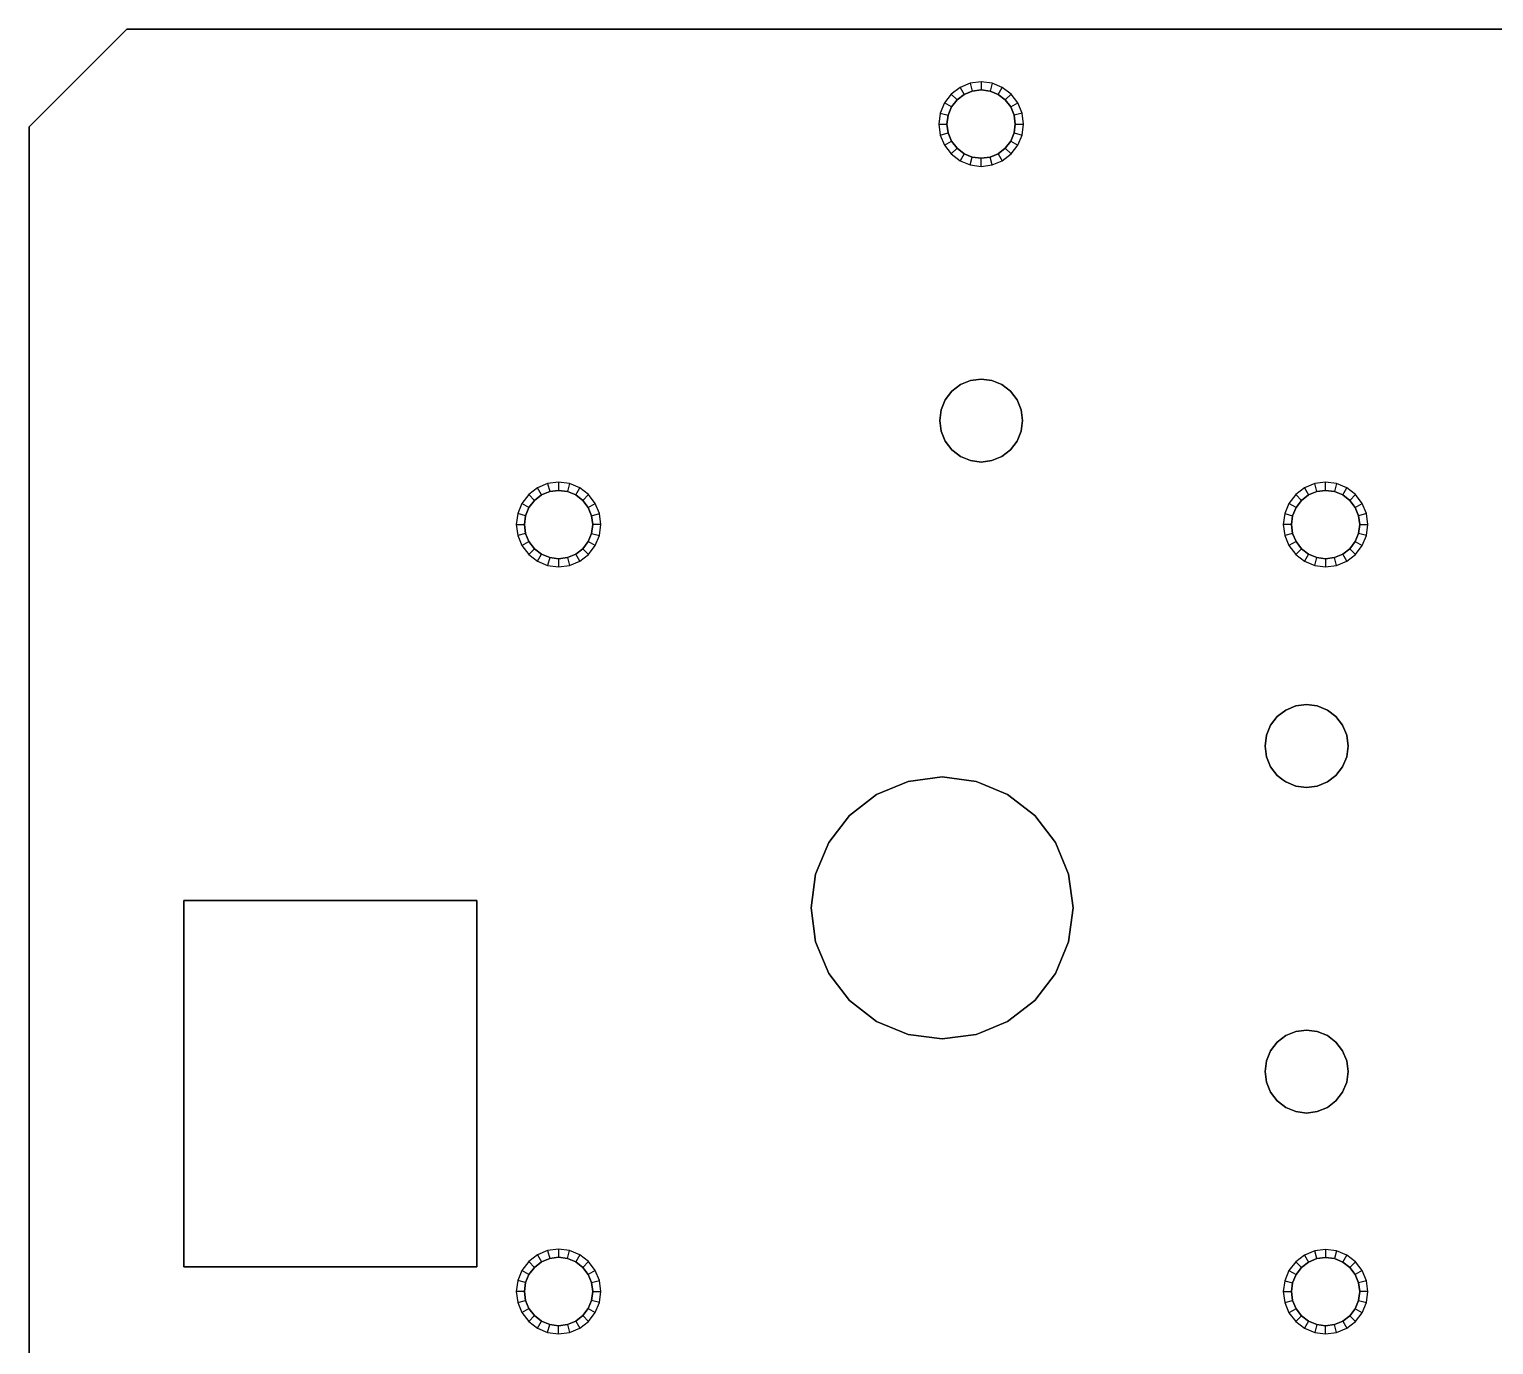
# Model space of a CAD drawing. Header units: metres. Extents: x 0 to 1120, y 0 to 254.
# Drawn here: x 687.5 to 777.5, y 173.1 to 253.9 of the extents above; entities that cross this region are included whole.
import ezdxf

# ---------------------------------------------------------------- set-up
doc = ezdxf.new("R2010")
doc.units = ezdxf.units.M

msp = doc.modelspace()

# ---------------------------------------------------------------- linework, layer by layer
at = {"layer": 'Component#3'}
for p, q in [((693.5, 253.94), (687.5, 247.94)), ((687.5, 247.94, 6), (693.5, 253.94, 6)), ((693.5, 253.94, 6), (861.5, 253.94, 6)), ((693.5, 253.94), (693.5, 253.94, 6)), ((861.5, 253.94), (693.5, 253.94)), ((744.7, 250.367, 6), (744.162, 249.953, 6)), ((745.327, 250.626, 6), (744.7, 250.367, 6)), ((744.7, 250.367, 6), (744.95, 249.934, 5.5)), ((746, 250.715, 6), (745.327, 250.626, 6)), ((745.327, 250.626, 6), (745.456, 250.143, 5.5)), ((746, 250.215, 5.5), (745.456, 250.143, 5.5)), ((745.456, 250.143), (746, 250.215)), ((746.673, 250.626, 6), (746, 250.715, 6)), ((746, 250.715, 6), (746, 250.215, 5.5)), ((746.544, 250.143, 5.5), (746, 250.215, 5.5)), ((746, 250.215, 5.5), (746, 250.215)), ((746, 250.215), (746.544, 250.143)), ((746.673, 250.626, 6), (746.544, 250.143, 5.5)), ((747.3, 250.367, 6), (746.673, 250.626, 6)), ((747.05, 249.934, 5.5), (747.3, 250.367, 6)), ((747.838, 249.953, 6), (747.3, 250.367, 6)), ((743.748, 249.415, 6), (743.489, 248.788, 6)), ((744.162, 249.953, 6), (743.748, 249.415, 6)), ((744.181, 249.165, 5.5), (743.748, 249.415, 6)), ((744.162, 249.953, 6), (744.515, 249.6, 5.5)), ((744.515, 249.6, 5.5), (744.181, 249.165, 5.5)), ((744.181, 249.165), (744.515, 249.6)), ((744.95, 249.934, 5.5), (744.515, 249.6, 5.5)), ((744.515, 249.6), (744.95, 249.934)), ((744.515, 249.6), (744.515, 249.6, 5.5)), ((745.456, 250.143, 5.5), (744.95, 249.934, 5.5)), ((744.95, 249.934), (745.456, 250.143)), ((744.95, 249.934, 5.5), (744.95, 249.934)), ((745.456, 250.143), (745.456, 250.143, 5.5)), ((746.544, 250.143), (747.05, 249.934)), ((747.05, 249.934, 5.5), (746.544, 250.143, 5.5)), ((746.544, 250.143), (746.544, 250.143, 5.5)), ((747.485, 249.6, 5.5), (747.05, 249.934, 5.5)), ((747.05, 249.934, 5.5), (747.05, 249.934)), ((747.05, 249.934), (747.485, 249.6)), ((747.838, 249.953, 6), (747.485, 249.6, 5.5)), ((747.485, 249.6), (747.819, 249.165)), ((747.819, 249.165, 5.5), (747.485, 249.6, 5.5)), ((747.485, 249.6), (747.485, 249.6, 5.5)), ((747.819, 249.165, 5.5), (748.252, 249.415, 6)), ((748.252, 249.415, 6), (747.838, 249.953, 6)), ((748.511, 248.788, 6), (748.252, 249.415, 6)), ((743.489, 248.788, 6), (743.4, 248.115, 6)), ((743.489, 248.788, 6), (743.972, 248.659, 5.5)), ((743.9, 248.115), (743.972, 248.659)), ((743.972, 248.659, 5.5), (743.9, 248.115, 5.5)), ((743.972, 248.659), (744.181, 249.165)), ((744.181, 249.165, 5.5), (743.972, 248.659, 5.5)), ((743.972, 248.659), (743.972, 248.659, 5.5)), ((744.181, 249.165, 5.5), (744.181, 249.165)), ((747.819, 249.165), (748.028, 248.659)), ((748.028, 248.659, 5.5), (747.819, 249.165, 5.5)), ((747.819, 249.165), (747.819, 249.165, 5.5)), ((748.511, 248.788, 6), (748.028, 248.659, 5.5)), ((748.028, 248.659), (748.1, 248.115)), ((748.1, 248.115, 5.5), (748.028, 248.659, 5.5)), ((748.028, 248.659, 5.5), (748.028, 248.659)), ((748.6, 248.115, 6), (748.511, 248.788, 6)), ((687.5, 247.94), (687.5, 6)), ((687.5, 6, 6), (687.5, 247.94, 6)), ((687.5, 247.94), (687.5, 247.94, 6)), ((743.4, 248.115, 6), (743.9, 248.115, 5.5)), ((743.4, 248.115, 6), (743.489, 247.442, 6)), ((743.489, 247.442, 6), (743.972, 247.571, 5.5)), ((743.9, 248.115, 5.5), (743.972, 247.571, 5.5)), ((743.9, 248.115), (743.9, 248.115, 5.5)), ((743.972, 247.571), (743.9, 248.115)), ((743.972, 247.571, 5.5), (743.972, 247.571)), ((744.181, 247.065), (743.972, 247.571)), ((743.972, 247.571, 5.5), (744.181, 247.065, 5.5)), ((748.028, 247.571), (747.819, 247.065)), ((747.819, 247.065, 5.5), (748.028, 247.571, 5.5)), ((748.028, 247.571, 5.5), (748.1, 248.115, 5.5)), ((748.1, 248.115), (748.028, 247.571)), ((748.028, 247.571, 5.5), (748.511, 247.442, 6)), ((748.028, 247.571, 5.5), (748.028, 247.571)), ((748.1, 248.115, 5.5), (748.6, 248.115, 6)), ((748.1, 248.115, 5.5), (748.1, 248.115)), ((748.511, 247.442, 6), (748.6, 248.115, 6)), ((743.489, 247.442, 6), (743.748, 246.815, 6)), ((743.748, 246.815, 6), (744.181, 247.065, 5.5)), ((743.748, 246.815, 6), (744.162, 246.277, 6)), ((744.162, 246.277, 6), (744.515, 246.63, 5.5)), ((744.515, 246.63), (744.181, 247.065)), ((744.181, 247.065, 5.5), (744.515, 246.63, 5.5)), ((744.181, 247.065, 5.5), (744.181, 247.065)), ((744.515, 246.63), (744.515, 246.63, 5.5)), ((744.515, 246.63, 5.5), (744.95, 246.296, 5.5)), ((744.95, 246.296), (744.515, 246.63)), ((747.485, 246.63), (747.05, 246.296)), ((747.05, 246.296, 5.5), (747.485, 246.63, 5.5)), ((747.819, 247.065), (747.485, 246.63)), ((747.485, 246.63, 5.5), (747.819, 247.065, 5.5)), ((747.485, 246.63), (747.485, 246.63, 5.5)), ((747.485, 246.63, 5.5), (747.838, 246.277, 6)), ((747.819, 247.065, 5.5), (748.252, 246.815, 6)), ((747.819, 247.065), (747.819, 247.065, 5.5)), ((747.838, 246.277, 6), (748.252, 246.815, 6)), ((748.252, 246.815, 6), (748.511, 247.442, 6)), ((744.162, 246.277, 6), (744.7, 245.863, 6)), ((744.95, 246.296, 5.5), (744.7, 245.863, 6)), ((744.7, 245.863, 6), (745.327, 245.604, 6)), ((744.95, 246.296, 5.5), (745.456, 246.087, 5.5)), ((745.456, 246.087), (744.95, 246.296)), ((744.95, 246.296, 5.5), (744.95, 246.296)), ((745.327, 245.604, 6), (745.456, 246.087, 5.5)), ((746, 246.015), (745.456, 246.087)), ((745.456, 246.087), (745.456, 246.087, 5.5)), ((745.456, 246.087, 5.5), (746, 246.015, 5.5)), ((746.544, 246.087), (746, 246.015)), ((746, 246.015, 5.5), (746.544, 246.087, 5.5)), ((746, 245.515, 6), (746, 246.015, 5.5)), ((746, 246.015, 5.5), (746, 246.015)), ((746.544, 246.087, 5.5), (747.05, 246.296, 5.5)), ((747.05, 246.296), (746.544, 246.087)), ((746.673, 245.604, 6), (746.544, 246.087, 5.5)), ((746.544, 246.087), (746.544, 246.087, 5.5)), ((746.673, 245.604, 6), (747.3, 245.863, 6)), ((747.05, 246.296, 5.5), (747.3, 245.863, 6)), ((747.05, 246.296, 5.5), (747.05, 246.296)), ((747.3, 245.863, 6), (747.838, 246.277, 6)), ((745.327, 245.604, 6), (746, 245.515, 6)), ((746, 245.515, 6), (746.673, 245.604, 6)), ((745.34, 232.357, 6), (744.725, 232.102, 6)), ((744.725, 232.102), (745.34, 232.357)), ((745.34, 232.357), (746, 232.444)), ((746, 232.444, 6), (745.34, 232.357, 6)), ((745.34, 232.357), (745.34, 232.357, 6)), ((746.66, 232.357, 6), (746, 232.444, 6)), ((746, 232.444), (746.66, 232.357)), ((746, 232.444, 6), (746, 232.444)), ((746.66, 232.357), (746.66, 232.357, 6)), ((746.66, 232.357), (747.275, 232.102)), ((747.275, 232.102, 6), (746.66, 232.357, 6)), ((743.791, 231.169), (744.196, 231.697)), ((744.196, 231.697, 6), (743.791, 231.169, 6)), ((744.196, 231.697), (744.725, 232.102)), ((744.725, 232.102, 6), (744.196, 231.697, 6)), ((744.196, 231.697, 6), (744.196, 231.697)), ((744.725, 232.102), (744.725, 232.102, 6)), ((747.803, 231.697, 6), (747.275, 232.102, 6)), ((747.275, 232.102), (747.275, 232.102, 6)), ((747.275, 232.102), (747.803, 231.697)), ((747.803, 231.697), (747.803, 231.697, 6)), ((748.208, 231.169, 6), (747.803, 231.697, 6)), ((747.803, 231.697), (748.208, 231.169)), ((743.536, 230.554, 6), (743.45, 229.894, 6)), ((743.45, 229.894), (743.536, 230.554)), ((743.536, 230.554), (743.791, 231.169)), ((743.791, 231.169, 6), (743.536, 230.554, 6)), ((743.536, 230.554), (743.536, 230.554, 6)), ((743.791, 231.169), (743.791, 231.169, 6)), ((748.208, 231.169), (748.463, 230.554)), ((748.463, 230.554, 6), (748.208, 231.169, 6)), ((748.208, 231.169), (748.208, 231.169, 6)), ((748.463, 230.554), (748.55, 229.894)), ((748.463, 230.554, 6), (748.463, 230.554)), ((748.55, 229.894, 6), (748.463, 230.554, 6)), ((743.45, 229.894, 6), (743.45, 229.894)), ((743.45, 229.894, 6), (743.536, 229.234, 6)), ((743.536, 229.234), (743.45, 229.894)), ((748.463, 229.234, 6), (748.55, 229.894, 6)), ((748.55, 229.894), (748.463, 229.234)), ((748.55, 229.894), (748.55, 229.894, 6)), ((743.536, 229.234), (743.536, 229.234, 6)), ((743.791, 228.619), (743.536, 229.234)), ((743.536, 229.234, 6), (743.791, 228.619, 6)), ((744.196, 228.091), (743.791, 228.619)), ((743.791, 228.619, 6), (743.791, 228.619)), ((743.791, 228.619, 6), (744.196, 228.091, 6)), ((747.803, 228.091, 6), (748.208, 228.619, 6)), ((748.208, 228.619), (747.803, 228.091)), ((748.463, 229.234), (748.208, 228.619)), ((748.208, 228.619, 6), (748.463, 229.234, 6)), ((748.208, 228.619, 6), (748.208, 228.619)), ((748.463, 229.234), (748.463, 229.234, 6)), ((744.548, 227.821), (744.196, 228.091)), ((744.196, 228.091), (744.196, 228.091, 6)), ((744.196, 228.091, 6), (744.548, 227.821, 6)), ((744.725, 227.686), (744.548, 227.821)), ((744.548, 227.821, 6), (744.725, 227.686, 6)), ((744.548, 227.821, 6), (744.548, 227.821)), ((747.803, 228.091), (747.275, 227.686)), ((747.275, 227.686, 6), (747.803, 228.091, 6)), ((747.803, 228.091), (747.803, 228.091, 6)), ((744.725, 227.686, 6), (745.34, 227.431, 6)), ((744.725, 227.686, 6), (744.725, 227.686)), ((745.34, 227.431), (744.725, 227.686)), ((745.34, 227.431, 6), (745.34, 227.431)), ((746, 227.344), (745.34, 227.431)), ((745.34, 227.431, 6), (746, 227.344, 6)), ((746.66, 227.431), (746, 227.344)), ((746, 227.344, 6), (746.66, 227.431, 6)), ((746, 227.344), (746, 227.344, 6)), ((746.66, 227.431, 6), (747.275, 227.686, 6)), ((747.275, 227.686), (746.66, 227.431)), ((746.66, 227.431), (746.66, 227.431, 6)), ((747.275, 227.686, 6), (747.275, 227.686)), ((719.357, 226.017, 6), (718.73, 225.757, 6)), ((720.03, 226.106, 6), (719.357, 226.017, 6)), ((719.357, 226.017, 6), (719.486, 225.534, 5.5)), ((720.703, 226.017, 6), (720.03, 226.106, 6)), ((720.03, 226.106, 6), (720.03, 225.606, 5.5)), ((720.703, 226.017, 6), (720.574, 225.534, 5.5)), ((721.33, 225.757, 6), (720.703, 226.017, 6)), ((766.497, 226.017, 6), (765.87, 225.757, 6)), ((767.17, 226.106, 6), (766.497, 226.017, 6)), ((766.626, 225.534, 5.5), (766.497, 226.017, 6)), ((767.17, 225.606, 5.5), (767.17, 226.106, 6)), ((767.843, 226.017, 6), (767.17, 226.106, 6)), ((767.843, 226.017, 6), (767.714, 225.534, 5.5)), ((768.47, 225.757, 6), (767.843, 226.017, 6)), ((718.192, 225.344, 6), (717.778, 224.806, 6)), ((718.73, 225.757, 6), (718.192, 225.344, 6)), ((718.192, 225.344, 6), (718.545, 224.99, 5.5)), ((718.545, 224.99), (718.98, 225.324)), ((718.98, 225.324, 5.5), (718.545, 224.99, 5.5)), ((718.98, 225.324, 5.5), (718.73, 225.757, 6)), ((718.98, 225.324), (719.486, 225.534)), ((719.486, 225.534, 5.5), (718.98, 225.324, 5.5)), ((718.98, 225.324, 5.5), (718.98, 225.324)), ((720.03, 225.606, 5.5), (719.486, 225.534, 5.5)), ((719.486, 225.534), (720.03, 225.606)), ((719.486, 225.534), (719.486, 225.534, 5.5)), ((720.03, 225.606), (720.03, 225.606, 5.5)), ((720.574, 225.534, 5.5), (720.03, 225.606, 5.5)), ((720.03, 225.606), (720.574, 225.534)), ((720.574, 225.534, 5.5), (720.574, 225.534)), ((720.574, 225.534), (721.08, 225.324)), ((721.08, 225.324, 5.5), (720.574, 225.534, 5.5)), ((721.08, 225.324, 5.5), (721.33, 225.757, 6)), ((721.515, 224.99, 5.5), (721.08, 225.324, 5.5)), ((721.08, 225.324), (721.515, 224.99)), ((721.08, 225.324), (721.08, 225.324, 5.5)), ((721.868, 225.344, 6), (721.33, 225.757, 6)), ((721.868, 225.344, 6), (721.515, 224.99, 5.5)), ((722.282, 224.806, 6), (721.868, 225.344, 6)), ((765.332, 225.344, 6), (764.918, 224.806, 6)), ((765.87, 225.757, 6), (765.332, 225.344, 6)), ((765.332, 225.344, 6), (765.685, 224.99, 5.5)), ((766.12, 225.324, 5.5), (765.685, 224.99, 5.5)), ((765.685, 224.99), (766.12, 225.324)), ((765.87, 225.757, 6), (766.12, 225.324, 5.5)), ((766.12, 225.324), (766.626, 225.534)), ((766.626, 225.534, 5.5), (766.12, 225.324, 5.5)), ((766.12, 225.324, 5.5), (766.12, 225.324)), ((767.17, 225.606, 5.5), (766.626, 225.534, 5.5)), ((766.626, 225.534), (767.17, 225.606)), ((766.626, 225.534), (766.626, 225.534, 5.5)), ((767.714, 225.534, 5.5), (767.17, 225.606, 5.5)), ((767.17, 225.606, 5.5), (767.17, 225.606)), ((767.17, 225.606), (767.714, 225.534)), ((767.714, 225.534), (768.22, 225.324)), ((768.22, 225.324, 5.5), (767.714, 225.534, 5.5)), ((767.714, 225.534), (767.714, 225.534, 5.5)), ((768.22, 225.324, 5.5), (768.47, 225.757, 6)), ((768.655, 224.99, 5.5), (768.22, 225.324, 5.5)), ((768.22, 225.324), (768.655, 224.99)), ((768.22, 225.324, 5.5), (768.22, 225.324)), ((769.008, 225.344, 6), (768.47, 225.757, 6)), ((769.008, 225.344, 6), (768.655, 224.99, 5.5)), ((769.422, 224.806, 6), (769.008, 225.344, 6)), ((717.519, 224.178, 6), (717.43, 223.506, 6)), ((717.778, 224.806, 6), (717.519, 224.178, 6)), ((718.002, 224.049, 5.5), (717.519, 224.178, 6)), ((718.211, 224.556, 5.5), (717.778, 224.806, 6)), ((718.211, 224.556, 5.5), (718.002, 224.049, 5.5)), ((718.002, 224.049), (718.211, 224.556)), ((718.211, 224.556), (718.545, 224.99)), ((718.545, 224.99, 5.5), (718.211, 224.556, 5.5)), ((718.211, 224.556), (718.211, 224.556, 5.5)), ((718.545, 224.99), (718.545, 224.99, 5.5)), ((721.849, 224.556, 5.5), (721.515, 224.99, 5.5)), ((721.515, 224.99), (721.849, 224.556)), ((721.515, 224.99, 5.5), (721.515, 224.99)), ((721.849, 224.556, 5.5), (722.282, 224.806, 6)), ((721.849, 224.556), (721.849, 224.556, 5.5)), ((721.849, 224.556), (722.058, 224.049)), ((722.058, 224.049, 5.5), (721.849, 224.556, 5.5)), ((722.058, 224.049, 5.5), (722.541, 224.178, 6)), ((722.541, 224.178, 6), (722.282, 224.806, 6)), ((722.63, 223.506, 6), (722.541, 224.178, 6)), ((764.659, 224.178, 6), (764.57, 223.506, 6)), ((764.918, 224.806, 6), (764.659, 224.178, 6)), ((764.659, 224.178, 6), (765.142, 224.049, 5.5)), ((765.351, 224.556, 5.5), (764.918, 224.806, 6)), ((765.351, 224.556, 5.5), (765.142, 224.049, 5.5)), ((765.142, 224.049), (765.351, 224.556)), ((765.685, 224.99, 5.5), (765.351, 224.556, 5.5)), ((765.351, 224.556), (765.685, 224.99)), ((765.351, 224.556), (765.351, 224.556, 5.5)), ((765.685, 224.99), (765.685, 224.99, 5.5)), ((768.989, 224.556, 5.5), (768.655, 224.99, 5.5)), ((768.655, 224.99), (768.989, 224.556)), ((768.655, 224.99, 5.5), (768.655, 224.99)), ((768.989, 224.556, 5.5), (769.422, 224.806, 6)), ((768.989, 224.556), (768.989, 224.556, 5.5)), ((769.198, 224.049, 5.5), (768.989, 224.556, 5.5)), ((768.989, 224.556), (769.198, 224.049)), ((769.681, 224.178, 6), (769.198, 224.049, 5.5)), ((769.681, 224.178, 6), (769.422, 224.806, 6)), ((769.77, 223.506, 6), (769.681, 224.178, 6)), ((717.43, 223.506, 6), (717.93, 223.506, 5.5)), ((717.43, 223.506, 6), (717.519, 222.833, 6)), ((717.93, 223.506), (718.002, 224.049)), ((718.002, 224.049, 5.5), (717.93, 223.506, 5.5)), ((718.002, 222.962), (717.93, 223.506)), ((717.93, 223.506, 5.5), (718.002, 222.962, 5.5)), ((717.93, 223.506, 5.5), (717.93, 223.506)), ((718.002, 224.049, 5.5), (718.002, 224.049)), ((722.13, 223.506, 5.5), (722.058, 224.049, 5.5)), ((722.058, 224.049, 5.5), (722.058, 224.049)), ((722.058, 224.049), (722.13, 223.506)), ((722.058, 222.962, 5.5), (722.13, 223.506, 5.5)), ((722.13, 223.506), (722.058, 222.962)), ((722.63, 223.506, 6), (722.13, 223.506, 5.5)), ((722.13, 223.506), (722.13, 223.506, 5.5)), ((722.541, 222.833, 6), (722.63, 223.506, 6)), ((764.57, 223.506, 6), (764.659, 222.833, 6)), ((765.07, 223.506, 5.5), (764.57, 223.506, 6)), ((765.07, 223.506), (765.142, 224.049)), ((765.142, 224.049, 5.5), (765.07, 223.506, 5.5)), ((765.07, 223.506, 5.5), (765.142, 222.962, 5.5)), ((765.07, 223.506), (765.07, 223.506, 5.5)), ((765.142, 222.962), (765.07, 223.506)), ((765.142, 224.049, 5.5), (765.142, 224.049)), ((769.198, 224.049), (769.27, 223.506)), ((769.27, 223.506, 5.5), (769.198, 224.049, 5.5)), ((769.198, 224.049), (769.198, 224.049, 5.5)), ((769.27, 223.506), (769.198, 222.962)), ((769.198, 222.962, 5.5), (769.27, 223.506, 5.5)), ((769.27, 223.506), (769.27, 223.506, 5.5)), ((769.27, 223.506, 5.5), (769.77, 223.506, 6)), ((769.681, 222.833, 6), (769.77, 223.506, 6)), ((718.002, 222.962, 5.5), (717.519, 222.833, 6)), ((717.519, 222.833, 6), (717.778, 222.206, 6)), ((717.778, 222.206, 6), (718.211, 222.456, 5.5)), ((718.002, 222.962, 5.5), (718.002, 222.962)), ((718.002, 222.962, 5.5), (718.211, 222.456, 5.5)), ((718.211, 222.456), (718.002, 222.962)), ((718.545, 222.021), (718.211, 222.456)), ((718.211, 222.456, 5.5), (718.545, 222.021, 5.5)), ((718.211, 222.456), (718.211, 222.456, 5.5)), ((721.515, 222.021, 5.5), (721.849, 222.456, 5.5)), ((721.849, 222.456), (721.515, 222.021)), ((721.849, 222.456, 5.5), (722.058, 222.962, 5.5)), ((722.058, 222.962), (721.849, 222.456)), ((722.282, 222.206, 6), (721.849, 222.456, 5.5)), ((721.849, 222.456, 5.5), (721.849, 222.456)), ((722.058, 222.962, 5.5), (722.541, 222.833, 6)), ((722.058, 222.962, 5.5), (722.058, 222.962)), ((722.282, 222.206, 6), (722.541, 222.833, 6)), ((765.142, 222.962, 5.5), (764.659, 222.833, 6)), ((764.659, 222.833, 6), (764.918, 222.206, 6)), ((765.351, 222.456, 5.5), (764.918, 222.206, 6)), ((765.142, 222.962, 5.5), (765.142, 222.962)), ((765.351, 222.456), (765.142, 222.962)), ((765.142, 222.962, 5.5), (765.351, 222.456, 5.5)), ((765.351, 222.456, 5.5), (765.685, 222.021, 5.5)), ((765.685, 222.021), (765.351, 222.456)), ((765.351, 222.456), (765.351, 222.456, 5.5)), ((768.989, 222.456), (768.655, 222.021)), ((768.655, 222.021, 5.5), (768.989, 222.456, 5.5)), ((769.198, 222.962), (768.989, 222.456)), ((768.989, 222.456, 5.5), (769.198, 222.962, 5.5)), ((768.989, 222.456, 5.5), (768.989, 222.456)), ((768.989, 222.456, 5.5), (769.422, 222.206, 6)), ((769.198, 222.962), (769.198, 222.962, 5.5)), ((769.681, 222.833, 6), (769.198, 222.962, 5.5)), ((769.422, 222.206, 6), (769.681, 222.833, 6)), ((717.778, 222.206, 6), (718.192, 221.667, 6)), ((718.192, 221.667, 6), (718.545, 222.021, 5.5)), ((718.192, 221.667, 6), (718.73, 221.254, 6)), ((718.545, 222.021, 5.5), (718.545, 222.021)), ((718.545, 222.021, 5.5), (718.98, 221.687, 5.5)), ((718.98, 221.687), (718.545, 222.021)), ((718.73, 221.254, 6), (718.98, 221.687, 5.5)), ((718.98, 221.687, 5.5), (719.486, 221.477, 5.5)), ((719.486, 221.477), (718.98, 221.687)), ((718.98, 221.687, 5.5), (718.98, 221.687)), ((719.486, 221.477, 5.5), (719.357, 220.994, 6)), ((719.486, 221.477, 5.5), (720.03, 221.406, 5.5)), ((719.486, 221.477), (719.486, 221.477, 5.5)), ((720.03, 221.406), (719.486, 221.477)), ((720.03, 221.406, 5.5), (720.574, 221.477, 5.5)), ((720.574, 221.477), (720.03, 221.406)), ((720.03, 221.406, 5.5), (720.03, 220.906, 6)), ((720.03, 221.406), (720.03, 221.406, 5.5)), ((720.574, 221.477, 5.5), (721.08, 221.687, 5.5)), ((721.08, 221.687), (720.574, 221.477)), ((720.574, 221.477, 5.5), (720.703, 220.994, 6)), ((720.574, 221.477), (720.574, 221.477, 5.5)), ((721.515, 222.021), (721.08, 221.687)), ((721.08, 221.687, 5.5), (721.515, 222.021, 5.5)), ((721.33, 221.254, 6), (721.08, 221.687, 5.5)), ((721.08, 221.687, 5.5), (721.08, 221.687)), ((721.33, 221.254, 6), (721.868, 221.667, 6)), ((721.515, 222.021, 5.5), (721.868, 221.667, 6)), ((721.515, 222.021, 5.5), (721.515, 222.021)), ((721.868, 221.667, 6), (722.282, 222.206, 6)), ((764.918, 222.206, 6), (765.332, 221.667, 6)), ((765.332, 221.667, 6), (765.685, 222.021, 5.5)), ((765.332, 221.667, 6), (765.87, 221.254, 6)), ((765.685, 222.021), (765.685, 222.021, 5.5)), ((765.685, 222.021, 5.5), (766.12, 221.687, 5.5)), ((766.12, 221.687), (765.685, 222.021)), ((766.12, 221.687, 5.5), (765.87, 221.254, 6)), ((766.12, 221.687), (766.12, 221.687, 5.5)), ((766.12, 221.687, 5.5), (766.626, 221.477, 5.5)), ((766.626, 221.477), (766.12, 221.687)), ((766.497, 220.994, 6), (766.626, 221.477, 5.5)), ((767.17, 221.406), (766.626, 221.477)), ((766.626, 221.477, 5.5), (767.17, 221.406, 5.5)), ((766.626, 221.477, 5.5), (766.626, 221.477)), ((767.17, 221.406, 5.5), (767.714, 221.477, 5.5)), ((767.714, 221.477), (767.17, 221.406)), ((767.17, 221.406, 5.5), (767.17, 220.906, 6)), ((767.17, 221.406), (767.17, 221.406, 5.5)), ((768.22, 221.687), (767.714, 221.477)), ((767.714, 221.477, 5.5), (768.22, 221.687, 5.5)), ((767.843, 220.994, 6), (767.714, 221.477, 5.5)), ((767.714, 221.477, 5.5), (767.714, 221.477)), ((768.22, 221.687, 5.5), (768.655, 222.021, 5.5)), ((768.655, 222.021), (768.22, 221.687)), ((768.47, 221.254, 6), (768.22, 221.687, 5.5)), ((768.22, 221.687), (768.22, 221.687, 5.5)), ((768.47, 221.254, 6), (769.008, 221.667, 6)), ((768.655, 222.021, 5.5), (769.008, 221.667, 6)), ((768.655, 222.021, 5.5), (768.655, 222.021)), ((769.008, 221.667, 6), (769.422, 222.206, 6)), ((718.73, 221.254, 6), (719.357, 220.994, 6)), ((719.357, 220.994, 6), (720.03, 220.906, 6)), ((720.03, 220.906, 6), (720.703, 220.994, 6)), ((720.703, 220.994, 6), (721.33, 221.254, 6)), ((765.87, 221.254, 6), (766.497, 220.994, 6)), ((766.497, 220.994, 6), (767.17, 220.906, 6)), ((767.17, 220.906, 6), (767.843, 220.994, 6)), ((767.843, 220.994, 6), (768.47, 221.254, 6)), ((765.34, 212.357), (766, 212.444)), ((766, 212.444, 6), (765.34, 212.357, 6)), ((766, 212.444, 6), (766, 212.444)), ((766, 212.444), (766.66, 212.357)), ((766.66, 212.357, 6), (766, 212.444, 6)), ((763.791, 211.169), (764.196, 211.697)), ((764.196, 211.697, 6), (763.791, 211.169, 6)), ((764.725, 212.102, 6), (764.196, 211.697, 6)), ((764.196, 211.697), (764.725, 212.102)), ((764.196, 211.697, 6), (764.196, 211.697)), ((765.34, 212.357, 6), (764.725, 212.102, 6)), ((764.725, 212.102), (765.34, 212.357)), ((764.725, 212.102), (764.725, 212.102, 6)), ((765.34, 212.357), (765.34, 212.357, 6)), ((766.66, 212.357), (766.66, 212.357, 6)), ((767.275, 212.102, 6), (766.66, 212.357, 6)), ((766.66, 212.357), (767.275, 212.102)), ((767.275, 212.102), (767.803, 211.697)), ((767.275, 212.102), (767.275, 212.102, 6)), ((767.803, 211.697, 6), (767.275, 212.102, 6)), ((767.803, 211.697, 6), (767.803, 211.697)), ((767.803, 211.697), (768.208, 211.169)), ((768.208, 211.169, 6), (767.803, 211.697, 6)), ((763.536, 210.554), (763.791, 211.169)), ((763.791, 211.169, 6), (763.536, 210.554, 6)), ((763.791, 211.169), (763.791, 211.169, 6)), ((768.208, 211.169), (768.208, 211.169, 6)), ((768.208, 211.169), (768.463, 210.554)), ((768.463, 210.554, 6), (768.208, 211.169, 6)), ((763.45, 209.894), (763.536, 210.554)), ((763.536, 210.554, 6), (763.45, 209.894, 6)), ((763.536, 209.234), (763.45, 209.894)), ((763.45, 209.894), (763.45, 209.894, 6)), ((763.45, 209.894, 6), (763.536, 209.234, 6)), ((763.536, 210.554, 6), (763.536, 210.554)), ((768.463, 210.554, 6), (768.463, 210.554)), ((768.55, 209.894, 6), (768.463, 210.554, 6)), ((768.463, 210.554), (768.55, 209.894)), ((768.55, 209.894), (768.463, 209.234)), ((768.463, 209.234, 6), (768.55, 209.894, 6)), ((768.55, 209.894, 6), (768.55, 209.894)), ((763.536, 209.234, 6), (763.536, 209.234)), ((763.536, 209.234, 6), (763.791, 208.619, 6)), ((763.791, 208.619), (763.536, 209.234)), ((768.463, 209.234), (768.208, 208.619)), ((768.208, 208.619, 6), (768.463, 209.234, 6)), ((768.463, 209.234), (768.463, 209.234, 6)), ((743.6, 207.99, 6), (741.517, 207.716, 6)), ((741.517, 207.716), (743.6, 207.99)), ((743.6, 207.99, 6), (743.6, 207.99)), ((743.6, 207.99), (745.683, 207.716)), ((745.683, 207.716, 6), (743.6, 207.99, 6)), ((763.791, 208.619), (763.791, 208.619, 6)), ((764.196, 208.091), (763.791, 208.619)), ((763.791, 208.619, 6), (764.196, 208.091, 6)), ((764.196, 208.091), (764.196, 208.091, 6)), ((764.548, 207.821), (764.196, 208.091)), ((764.196, 208.091, 6), (764.548, 207.821, 6)), ((767.803, 208.091), (767.275, 207.686)), ((767.275, 207.686, 6), (767.803, 208.091, 6)), ((768.208, 208.619), (767.803, 208.091)), ((767.803, 208.091, 6), (768.208, 208.619, 6)), ((767.803, 208.091), (767.803, 208.091, 6)), ((768.208, 208.619), (768.208, 208.619, 6)), ((741.517, 207.716, 6), (739.575, 206.912, 6)), ((739.575, 206.912), (741.517, 207.716)), ((741.517, 207.716, 6), (741.517, 207.716)), ((745.683, 207.716), (746, 207.585)), ((746, 207.585, 6), (745.683, 207.716, 6)), ((745.683, 207.716, 6), (745.683, 207.716)), ((747.625, 206.912, 6), (746, 207.585, 6)), ((746, 207.585, 6), (746, 207.585)), ((746, 207.585), (747.625, 206.912)), ((764.548, 207.821, 6), (764.548, 207.821)), ((764.548, 207.821, 6), (764.725, 207.686, 6)), ((764.725, 207.686), (764.548, 207.821)), ((764.725, 207.686, 6), (765.34, 207.431, 6)), ((764.725, 207.686), (764.725, 207.686, 6)), ((765.34, 207.431), (764.725, 207.686)), ((765.34, 207.431), (765.34, 207.431, 6)), ((765.34, 207.431, 6), (766, 207.344, 6)), ((766, 207.344), (765.34, 207.431)), ((766.66, 207.431), (766, 207.344)), ((766, 207.344, 6), (766.66, 207.431, 6)), ((766, 207.344, 6), (766, 207.344)), ((767.275, 207.686), (766.66, 207.431)), ((766.66, 207.431, 6), (767.275, 207.686, 6)), ((766.66, 207.431), (766.66, 207.431, 6)), ((767.275, 207.686, 6), (767.275, 207.686)), ((739.575, 206.912, 6), (737.908, 205.632, 6)), ((737.908, 205.632), (739.575, 206.912)), ((739.575, 206.912, 6), (739.575, 206.912)), ((747.625, 206.912, 6), (747.625, 206.912)), ((749.292, 205.632, 6), (747.625, 206.912, 6)), ((747.625, 206.912), (749.292, 205.632)), ((736.628, 203.965), (737.908, 205.632)), ((737.908, 205.632, 6), (736.628, 203.965, 6)), ((737.908, 205.632), (737.908, 205.632, 6)), ((749.292, 205.632), (749.292, 205.632, 6)), ((749.292, 205.632), (750.572, 203.965)), ((750.572, 203.965, 6), (749.292, 205.632, 6)), ((736.628, 203.965, 6), (736.309, 203.195, 6)), ((736.309, 203.195), (736.628, 203.965)), ((736.628, 203.965), (736.628, 203.965, 6)), ((750.572, 203.965), (751.376, 202.023)), ((751.376, 202.023, 6), (750.572, 203.965, 6)), ((750.572, 203.965, 6), (750.572, 203.965)), ((735.824, 202.023), (736.309, 203.195)), ((736.309, 203.195, 6), (735.824, 202.023, 6)), ((736.309, 203.195), (736.309, 203.195, 6)), ((735.55, 199.94), (735.824, 202.023)), ((735.824, 202.023, 6), (735.55, 199.94, 6)), ((735.824, 202.023, 6), (735.824, 202.023)), ((751.376, 202.023, 6), (751.376, 202.023)), ((751.65, 199.94, 6), (751.376, 202.023, 6)), ((751.376, 202.023), (751.65, 199.94)), ((697, 200.39), (697, 200.39, 6)), ((697, 200.39), (715, 200.39)), ((697, 177.89), (697, 200.39)), ((697, 200.39, 6), (697, 177.89, 6)), ((715, 200.39, 6), (697, 200.39, 6)), ((715, 200.39), (715, 177.89)), ((715, 177.89, 6), (715, 200.39, 6)), ((715, 200.39, 6), (715, 200.39)), ((735.824, 197.857), (735.55, 199.94)), ((735.55, 199.94, 6), (735.824, 197.857, 6)), ((735.55, 199.94), (735.55, 199.94, 6)), ((751.65, 199.94), (751.376, 197.857)), ((751.376, 197.857, 6), (751.65, 199.94, 6)), ((751.65, 199.94), (751.65, 199.94, 6)), ((735.824, 197.857, 6), (735.824, 197.857)), ((735.824, 197.857, 6), (736.309, 196.685, 6)), ((736.309, 196.685), (735.824, 197.857)), ((751.376, 197.857), (750.572, 195.915)), ((750.572, 195.915, 6), (751.376, 197.857, 6)), ((751.376, 197.857, 6), (751.376, 197.857)), ((736.628, 195.915), (736.309, 196.685)), ((736.309, 196.685), (736.309, 196.685, 6)), ((736.309, 196.685, 6), (736.628, 195.915, 6)), ((737.908, 194.248), (736.628, 195.915)), ((736.628, 195.915), (736.628, 195.915, 6)), ((736.628, 195.915, 6), (737.908, 194.248, 6)), ((750.572, 195.915), (749.292, 194.248)), ((749.292, 194.248, 6), (750.572, 195.915, 6)), ((750.572, 195.915, 6), (750.572, 195.915)), ((737.908, 194.248, 6), (739.575, 192.968, 6)), ((737.908, 194.248), (737.908, 194.248, 6)), ((739.575, 192.968), (737.908, 194.248)), ((749.292, 194.248), (747.625, 192.968)), ((747.625, 192.968, 6), (749.292, 194.248, 6)), ((749.292, 194.248), (749.292, 194.248, 6)), ((739.575, 192.968, 6), (741.517, 192.164, 6)), ((741.517, 192.164), (739.575, 192.968)), ((739.575, 192.968), (739.575, 192.968, 6)), ((747.625, 192.968), (746, 192.295)), ((746, 192.295, 6), (747.625, 192.968, 6)), ((747.625, 192.968), (747.625, 192.968, 6)), ((741.517, 192.164, 6), (741.517, 192.164)), ((741.517, 192.164, 6), (743.6, 191.89, 6)), ((743.6, 191.89), (741.517, 192.164)), ((743.6, 191.89, 6), (745.683, 192.164, 6)), ((745.683, 192.164), (743.6, 191.89)), ((743.6, 191.89), (743.6, 191.89, 6)), ((746, 192.295), (745.683, 192.164)), ((745.683, 192.164, 6), (746, 192.295, 6)), ((745.683, 192.164), (745.683, 192.164, 6)), ((746, 192.295), (746, 192.295, 6)), ((764.196, 191.692), (764.725, 192.097)), ((764.725, 192.097, 6), (764.196, 191.692, 6)), ((765.34, 192.352, 6), (764.725, 192.097, 6)), ((764.725, 192.097), (765.34, 192.352)), ((764.725, 192.097, 6), (764.725, 192.097)), ((765.34, 192.352), (766, 192.439)), ((766, 192.439, 6), (765.34, 192.352, 6)), ((765.34, 192.352, 6), (765.34, 192.352)), ((766, 192.439), (766.66, 192.352)), ((766, 192.439), (766, 192.439, 6)), ((766.66, 192.352, 6), (766, 192.439, 6)), ((767.275, 192.097, 6), (766.66, 192.352, 6)), ((766.66, 192.352, 6), (766.66, 192.352)), ((766.66, 192.352), (767.275, 192.097)), ((767.803, 191.692, 6), (767.275, 192.097, 6)), ((767.275, 192.097), (767.803, 191.692)), ((767.275, 192.097, 6), (767.275, 192.097)), ((763.536, 190.549), (763.791, 191.164)), ((763.791, 191.164, 6), (763.536, 190.549, 6)), ((764.196, 191.692, 6), (763.791, 191.164, 6)), ((763.791, 191.164), (764.196, 191.692)), ((763.791, 191.164, 6), (763.791, 191.164)), ((764.196, 191.692), (764.196, 191.692, 6)), ((767.803, 191.692), (767.803, 191.692, 6)), ((767.803, 191.692), (768.208, 191.164)), ((768.208, 191.164, 6), (767.803, 191.692, 6)), ((768.208, 191.164), (768.208, 191.164, 6)), ((768.208, 191.164), (768.463, 190.549)), ((768.463, 190.549, 6), (768.208, 191.164, 6)), ((763.45, 189.889), (763.536, 190.549)), ((763.536, 190.549, 6), (763.45, 189.889, 6)), ((763.536, 190.549, 6), (763.536, 190.549)), ((768.55, 189.889, 6), (768.463, 190.549, 6)), ((768.463, 190.549, 6), (768.463, 190.549)), ((768.463, 190.549), (768.55, 189.889)), ((763.45, 189.889, 6), (763.45, 189.889)), ((763.45, 189.889, 6), (763.536, 189.229, 6)), ((763.536, 189.229), (763.45, 189.889)), ((763.536, 189.229, 6), (763.536, 189.229)), ((763.791, 188.614), (763.536, 189.229)), ((763.536, 189.229, 6), (763.791, 188.614, 6)), ((768.208, 188.614, 6), (768.463, 189.229, 6)), ((768.463, 189.229), (768.208, 188.614)), ((768.55, 189.889), (768.463, 189.229)), ((768.463, 189.229, 6), (768.55, 189.889, 6)), ((768.463, 189.229), (768.463, 189.229, 6)), ((768.55, 189.889, 6), (768.55, 189.889)), ((763.791, 188.614, 6), (763.791, 188.614)), ((764.196, 188.085), (763.791, 188.614)), ((763.791, 188.614, 6), (764.196, 188.085, 6)), ((767.803, 188.085, 6), (768.208, 188.614, 6)), ((768.208, 188.614), (767.803, 188.085)), ((768.208, 188.614), (768.208, 188.614, 6)), ((764.196, 188.085, 6), (764.548, 187.816, 6)), ((764.196, 188.085, 6), (764.196, 188.085)), ((764.548, 187.816), (764.196, 188.085)), ((764.725, 187.68), (764.548, 187.816)), ((764.548, 187.816), (764.548, 187.816, 6)), ((764.548, 187.816, 6), (764.725, 187.68, 6)), ((765.34, 187.425), (764.725, 187.68)), ((764.725, 187.68), (764.725, 187.68, 6)), ((764.725, 187.68, 6), (765.34, 187.425, 6)), ((765.34, 187.425, 6), (765.34, 187.425)), ((765.34, 187.425, 6), (766, 187.339, 6)), ((766, 187.339), (765.34, 187.425)), ((766, 187.339, 6), (766.66, 187.425, 6)), ((766.66, 187.425), (766, 187.339)), ((766, 187.339), (766, 187.339, 6)), ((767.275, 187.68), (766.66, 187.425)), ((766.66, 187.425, 6), (767.275, 187.68, 6)), ((766.66, 187.425), (766.66, 187.425, 6)), ((767.803, 188.085), (767.275, 187.68)), ((767.275, 187.68, 6), (767.803, 188.085, 6)), ((767.275, 187.68), (767.275, 187.68, 6)), ((767.803, 188.085), (767.803, 188.085, 6)), ((718.192, 178.208, 6), (717.778, 177.67, 6)), ((718.73, 178.622, 6), (718.192, 178.208, 6)), ((718.545, 177.855, 5.5), (718.192, 178.208, 6)), ((719.357, 178.881, 6), (718.73, 178.622, 6)), ((718.73, 178.622, 6), (718.98, 178.189, 5.5)), ((718.98, 178.189), (719.486, 178.398)), ((719.486, 178.398, 5.5), (718.98, 178.189, 5.5)), ((720.03, 178.97, 6), (719.357, 178.881, 6)), ((719.357, 178.881, 6), (719.486, 178.398, 5.5)), ((719.486, 178.398), (720.03, 178.47)), ((720.03, 178.47, 5.5), (719.486, 178.398, 5.5)), ((719.486, 178.398), (719.486, 178.398, 5.5)), ((720.703, 178.881, 6), (720.03, 178.97, 6)), ((720.03, 178.97, 6), (720.03, 178.47, 5.5)), ((720.03, 178.47), (720.03, 178.47, 5.5)), ((720.574, 178.398, 5.5), (720.03, 178.47, 5.5)), ((720.03, 178.47), (720.574, 178.398)), ((720.574, 178.398, 5.5), (720.703, 178.881, 6)), ((721.08, 178.189, 5.5), (720.574, 178.398, 5.5)), ((720.574, 178.398), (721.08, 178.189)), ((720.574, 178.398, 5.5), (720.574, 178.398)), ((721.33, 178.622, 6), (720.703, 178.881, 6)), ((721.33, 178.622, 6), (721.08, 178.189, 5.5)), ((721.868, 178.208, 6), (721.33, 178.622, 6)), ((721.515, 177.855, 5.5), (721.868, 178.208, 6)), ((722.282, 177.67, 6), (721.868, 178.208, 6)), ((765.87, 178.613, 6), (765.332, 178.199, 6)), ((766.497, 178.872, 6), (765.87, 178.613, 6)), ((765.87, 178.613, 6), (766.12, 178.18, 5.5)), ((766.626, 178.389, 5.5), (766.12, 178.18, 5.5)), ((766.12, 178.18), (766.626, 178.389)), ((767.17, 178.961, 6), (766.497, 178.872, 6)), ((766.626, 178.389, 5.5), (766.497, 178.872, 6)), ((767.17, 178.461, 5.5), (766.626, 178.389, 5.5)), ((766.626, 178.389), (767.17, 178.461)), ((766.626, 178.389, 5.5), (766.626, 178.389)), ((767.843, 178.872, 6), (767.17, 178.961, 6)), ((767.17, 178.961, 6), (767.17, 178.461, 5.5)), ((767.714, 178.389, 5.5), (767.17, 178.461, 5.5)), ((767.17, 178.461), (767.714, 178.389)), ((767.17, 178.461, 5.5), (767.17, 178.461)), ((767.843, 178.872, 6), (767.714, 178.389, 5.5)), ((767.714, 178.389), (767.714, 178.389, 5.5)), ((767.714, 178.389), (768.22, 178.18)), ((768.22, 178.18, 5.5), (767.714, 178.389, 5.5)), ((768.47, 178.613, 6), (767.843, 178.872, 6)), ((768.22, 178.18, 5.5), (768.47, 178.613, 6)), ((769.008, 178.199, 6), (768.47, 178.613, 6)), ((715, 177.89), (697, 177.89)), ((697, 177.89), (697, 177.89, 6)), ((697, 177.89, 6), (715, 177.89, 6)), ((715, 177.89, 6), (715, 177.89)), ((717.778, 177.67, 6), (717.519, 177.043, 6)), ((718.211, 177.42, 5.5), (717.778, 177.67, 6)), ((718.211, 177.42, 5.5), (718.002, 176.914, 5.5)), ((718.002, 176.914), (718.211, 177.42)), ((718.545, 177.855, 5.5), (718.211, 177.42, 5.5)), ((718.211, 177.42), (718.545, 177.855)), ((718.211, 177.42), (718.211, 177.42, 5.5)), ((718.545, 177.855), (718.98, 178.189)), ((718.98, 178.189, 5.5), (718.545, 177.855, 5.5)), ((718.545, 177.855, 5.5), (718.545, 177.855)), ((718.98, 178.189, 5.5), (718.98, 178.189)), ((721.08, 178.189), (721.08, 178.189, 5.5)), ((721.515, 177.855, 5.5), (721.08, 178.189, 5.5)), ((721.08, 178.189), (721.515, 177.855)), ((721.515, 177.855), (721.849, 177.42)), ((721.515, 177.855, 5.5), (721.515, 177.855)), ((721.849, 177.42, 5.5), (721.515, 177.855, 5.5)), ((722.282, 177.67, 6), (721.849, 177.42, 5.5)), ((721.849, 177.42), (722.058, 176.914)), ((721.849, 177.42), (721.849, 177.42, 5.5)), ((722.058, 176.914, 5.5), (721.849, 177.42, 5.5)), ((722.541, 177.043, 6), (722.282, 177.67, 6)), ((764.918, 177.661, 6), (764.659, 177.034, 6)), ((765.332, 178.199, 6), (764.918, 177.661, 6)), ((764.918, 177.661, 6), (765.351, 177.411, 5.5)), ((765.142, 176.905), (765.351, 177.411)), ((765.351, 177.411, 5.5), (765.142, 176.905, 5.5)), ((765.685, 177.846, 5.5), (765.332, 178.199, 6)), ((765.351, 177.411), (765.685, 177.846)), ((765.685, 177.846, 5.5), (765.351, 177.411, 5.5)), ((765.351, 177.411), (765.351, 177.411, 5.5)), ((766.12, 178.18, 5.5), (765.685, 177.846, 5.5)), ((765.685, 177.846), (766.12, 178.18)), ((765.685, 177.846, 5.5), (765.685, 177.846)), ((766.12, 178.18), (766.12, 178.18, 5.5)), ((768.22, 178.18, 5.5), (768.22, 178.18)), ((768.22, 178.18), (768.655, 177.846)), ((768.655, 177.846, 5.5), (768.22, 178.18, 5.5)), ((769.008, 178.199, 6), (768.655, 177.846, 5.5)), ((768.989, 177.411, 5.5), (768.655, 177.846, 5.5)), ((768.655, 177.846, 5.5), (768.655, 177.846)), ((768.655, 177.846), (768.989, 177.411)), ((769.422, 177.661, 6), (768.989, 177.411, 5.5)), ((769.198, 176.905, 5.5), (768.989, 177.411, 5.5)), ((768.989, 177.411), (769.198, 176.905)), ((768.989, 177.411), (768.989, 177.411, 5.5)), ((769.422, 177.661, 6), (769.008, 178.199, 6)), ((769.681, 177.034, 6), (769.422, 177.661, 6)), ((717.519, 177.043, 6), (717.43, 176.37, 6)), ((718.002, 176.914, 5.5), (717.519, 177.043, 6)), ((718.002, 176.914, 5.5), (717.93, 176.37, 5.5)), ((717.93, 176.37), (718.002, 176.914)), ((718.002, 176.914, 5.5), (718.002, 176.914)), ((722.058, 176.914, 5.5), (722.541, 177.043, 6)), ((722.058, 176.914, 5.5), (722.058, 176.914)), ((722.13, 176.37, 5.5), (722.058, 176.914, 5.5)), ((722.058, 176.914), (722.13, 176.37)), ((722.63, 176.37, 6), (722.541, 177.043, 6)), ((764.659, 177.034, 6), (764.57, 176.361, 6)), ((764.659, 177.034, 6), (765.142, 176.905, 5.5)), ((765.142, 176.905, 5.5), (765.07, 176.361, 5.5)), ((765.07, 176.361), (765.142, 176.905)), ((765.142, 176.905, 5.5), (765.142, 176.905)), ((769.681, 177.034, 6), (769.198, 176.905, 5.5)), ((769.198, 176.905, 5.5), (769.198, 176.905)), ((769.198, 176.905), (769.27, 176.361)), ((769.27, 176.361, 5.5), (769.198, 176.905, 5.5)), ((769.77, 176.361, 6), (769.681, 177.034, 6)), ((717.93, 176.37, 5.5), (717.43, 176.37, 6)), ((717.43, 176.37, 6), (717.519, 175.697, 6)), ((717.519, 175.697, 6), (718.002, 175.826, 5.5)), ((717.519, 175.697, 6), (717.778, 175.07, 6)), ((717.93, 176.37, 5.5), (718.002, 175.826, 5.5)), ((718.002, 175.826), (717.93, 176.37)), ((717.93, 176.37, 5.5), (717.93, 176.37)), ((718.211, 175.32), (718.002, 175.826)), ((718.002, 175.826), (718.002, 175.826, 5.5)), ((718.002, 175.826, 5.5), (718.211, 175.32, 5.5)), ((722.058, 175.826), (721.849, 175.32)), ((721.849, 175.32, 5.5), (722.058, 175.826, 5.5)), ((722.058, 175.826, 5.5), (722.13, 176.37, 5.5)), ((722.13, 176.37), (722.058, 175.826)), ((722.541, 175.697, 6), (722.058, 175.826, 5.5)), ((722.058, 175.826, 5.5), (722.058, 175.826)), ((722.13, 176.37, 5.5), (722.63, 176.37, 6)), ((722.13, 176.37), (722.13, 176.37, 5.5)), ((722.282, 175.07, 6), (722.541, 175.697, 6)), ((722.541, 175.697, 6), (722.63, 176.37, 6)), ((764.57, 176.361, 6), (764.659, 175.688, 6)), ((764.57, 176.361, 6), (765.07, 176.361, 5.5)), ((764.659, 175.688, 6), (765.142, 175.817, 5.5)), ((764.659, 175.688, 6), (764.918, 175.061, 6)), ((765.142, 175.817), (765.07, 176.361)), ((765.07, 176.361), (765.07, 176.361, 5.5)), ((765.07, 176.361, 5.5), (765.142, 175.817, 5.5)), ((765.142, 175.817, 5.5), (765.142, 175.817)), ((765.142, 175.817, 5.5), (765.351, 175.311, 5.5)), ((765.351, 175.311), (765.142, 175.817)), ((769.198, 175.817), (768.989, 175.311)), ((768.989, 175.311, 5.5), (769.198, 175.817, 5.5)), ((769.27, 176.361), (769.198, 175.817)), ((769.198, 175.817, 5.5), (769.27, 176.361, 5.5)), ((769.198, 175.817), (769.198, 175.817, 5.5)), ((769.198, 175.817, 5.5), (769.681, 175.688, 6)), ((769.27, 176.361), (769.27, 176.361, 5.5)), ((769.77, 176.361, 6), (769.27, 176.361, 5.5)), ((769.422, 175.061, 6), (769.681, 175.688, 6)), ((769.681, 175.688, 6), (769.77, 176.361, 6)), ((717.778, 175.07, 6), (718.211, 175.32, 5.5)), ((717.778, 175.07, 6), (718.192, 174.532, 6)), ((718.192, 174.532, 6), (718.545, 174.885, 5.5)), ((718.211, 175.32, 5.5), (718.211, 175.32)), ((718.211, 175.32, 5.5), (718.545, 174.885, 5.5)), ((718.545, 174.885), (718.211, 175.32)), ((718.545, 174.885), (718.545, 174.885, 5.5)), ((718.98, 174.551), (718.545, 174.885)), ((718.545, 174.885, 5.5), (718.98, 174.551, 5.5)), ((721.515, 174.885), (721.08, 174.551)), ((721.08, 174.551, 5.5), (721.515, 174.885, 5.5)), ((721.849, 175.32), (721.515, 174.885)), ((721.515, 174.885, 5.5), (721.849, 175.32, 5.5)), ((721.868, 174.532, 6), (721.515, 174.885, 5.5)), ((721.515, 174.885), (721.515, 174.885, 5.5)), ((721.849, 175.32, 5.5), (722.282, 175.07, 6)), ((721.849, 175.32, 5.5), (721.849, 175.32)), ((721.868, 174.532, 6), (722.282, 175.07, 6)), ((765.351, 175.311, 5.5), (764.918, 175.061, 6)), ((764.918, 175.061, 6), (765.332, 174.523, 6)), ((765.332, 174.523, 6), (765.685, 174.876, 5.5)), ((765.351, 175.311, 5.5), (765.685, 174.876, 5.5)), ((765.351, 175.311), (765.351, 175.311, 5.5)), ((765.685, 174.876), (765.351, 175.311)), ((765.685, 174.876, 5.5), (765.685, 174.876)), ((766.12, 174.542), (765.685, 174.876)), ((765.685, 174.876, 5.5), (766.12, 174.542, 5.5)), ((768.22, 174.542, 5.5), (768.655, 174.876, 5.5)), ((768.655, 174.876), (768.22, 174.542)), ((768.989, 175.311), (768.655, 174.876)), ((768.655, 174.876, 5.5), (768.989, 175.311, 5.5)), ((768.655, 174.876, 5.5), (768.655, 174.876)), ((769.008, 174.523, 6), (768.655, 174.876, 5.5)), ((768.989, 175.311, 5.5), (768.989, 175.311)), ((769.422, 175.061, 6), (768.989, 175.311, 5.5)), ((769.008, 174.523, 6), (769.422, 175.061, 6)), ((718.192, 174.532, 6), (718.73, 174.118, 6)), ((718.73, 174.118, 6), (718.98, 174.551, 5.5)), ((718.73, 174.118, 6), (719.357, 173.859, 6)), ((718.98, 174.551, 5.5), (719.486, 174.342, 5.5)), ((719.486, 174.342), (718.98, 174.551)), ((718.98, 174.551, 5.5), (718.98, 174.551)), ((719.357, 173.859, 6), (719.486, 174.342, 5.5)), ((719.357, 173.859, 6), (720.03, 173.77, 6)), ((719.486, 174.342, 5.5), (719.486, 174.342)), ((719.486, 174.342, 5.5), (720.03, 174.27, 5.5)), ((720.03, 174.27), (719.486, 174.342)), ((720.03, 174.27, 5.5), (720.574, 174.342, 5.5)), ((720.574, 174.342), (720.03, 174.27)), ((720.03, 173.77, 6), (720.03, 174.27, 5.5)), ((720.03, 174.27), (720.03, 174.27, 5.5)), ((720.03, 173.77, 6), (720.703, 173.859, 6)), ((720.574, 174.342, 5.5), (721.08, 174.551, 5.5)), ((721.08, 174.551), (720.574, 174.342)), ((720.574, 174.342, 5.5), (720.703, 173.859, 6)), ((720.574, 174.342, 5.5), (720.574, 174.342)), ((720.703, 173.859, 6), (721.33, 174.118, 6)), ((721.08, 174.551, 5.5), (721.33, 174.118, 6)), ((721.08, 174.551), (721.08, 174.551, 5.5)), ((721.33, 174.118, 6), (721.868, 174.532, 6)), ((765.332, 174.523, 6), (765.87, 174.109, 6)), ((766.12, 174.542, 5.5), (765.87, 174.109, 6)), ((765.87, 174.109, 6), (766.497, 173.85, 6)), ((766.626, 174.333), (766.12, 174.542)), ((766.12, 174.542), (766.12, 174.542, 5.5)), ((766.12, 174.542, 5.5), (766.626, 174.333, 5.5)), ((766.626, 174.333, 5.5), (766.497, 173.85, 6)), ((766.497, 173.85, 6), (767.17, 173.761, 6)), ((766.626, 174.333, 5.5), (766.626, 174.333)), ((766.626, 174.333, 5.5), (767.17, 174.261, 5.5)), ((767.17, 174.261), (766.626, 174.333)), ((767.714, 174.333), (767.17, 174.261)), ((767.17, 174.261, 5.5), (767.714, 174.333, 5.5)), ((767.17, 174.261), (767.17, 174.261, 5.5)), ((767.17, 173.761, 6), (767.17, 174.261, 5.5)), ((767.17, 173.761, 6), (767.843, 173.85, 6)), ((768.22, 174.542), (767.714, 174.333)), ((767.714, 174.333, 5.5), (768.22, 174.542, 5.5)), ((767.714, 174.333, 5.5), (767.714, 174.333)), ((767.843, 173.85, 6), (767.714, 174.333, 5.5)), ((767.843, 173.85, 6), (768.47, 174.109, 6)), ((768.22, 174.542), (768.22, 174.542, 5.5)), ((768.22, 174.542, 5.5), (768.47, 174.109, 6)), ((768.47, 174.109, 6), (769.008, 174.523, 6))]:
    msp.add_line(p, q, dxfattribs=at)

doc.saveas('drawing.dxf')
